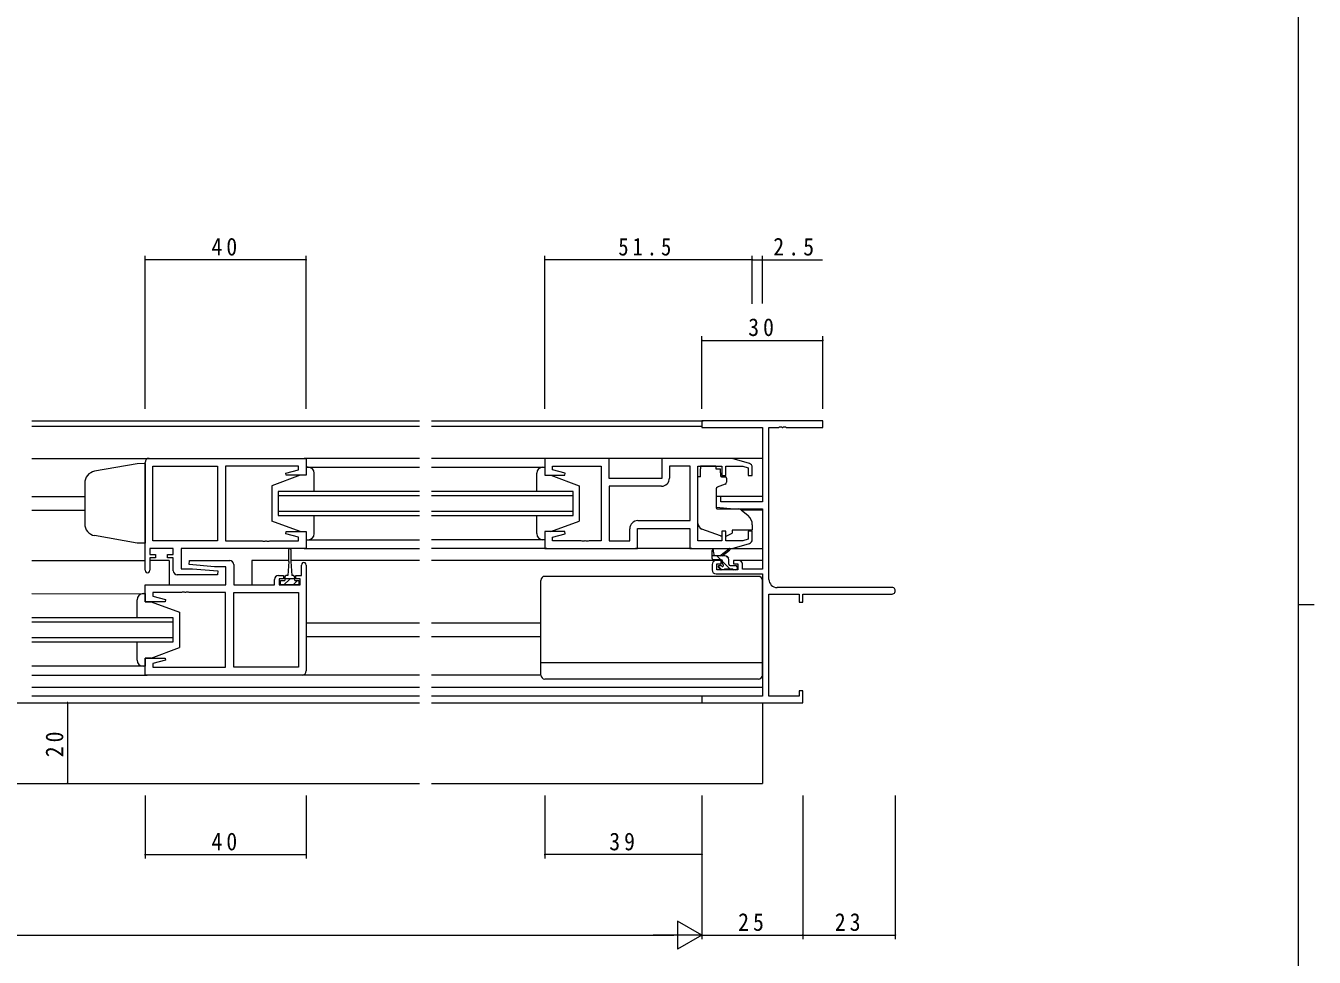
# Model space of a CAD drawing. Units: millimetres, scale not verified. Extents: x -567 to 567, y -403 to 403.
# Drawn here: x 221.4 to 541.3, y -63.6 to 167.7 of the extents above; entities that cross this region are included whole.
import ezdxf

# ---------------------------------------------------------------- set-up
doc = ezdxf.new("R2010")
doc.units = ezdxf.units.MM
doc.header["$LTSCALE"] = 2
for name, color, linetype, lineweight in [('0-1_YKK_ZWAK', 7, 'Continuous', 18), ('0-3_YKK_11', 7, 'Continuous', 18), ('0-4_YKK_12', 2, 'Continuous', 18), ('0-5_YKK_13', 4, 'Continuous', 18), ('0-6_YKK_D', 6, 'Continuous', 18)]:
    doc.layers.add(name, color=color, linetype=linetype, lineweight=lineweight)
doc.styles.add('ＭＳ ゴシック', font='')
doc.styles.get('ＭＳ ゴシック').set_extended_font_data('MS Gothic')

msp = doc.modelspace()

# ---------------------------------------------------------------- linework, layer by layer
at = {"layer": '0-1_YKK_ZWAK'}
for p, q in [((537.274, 399.018), (537.274, -350.982)), ((537.274, 24.018), (541.274, 24.018))]:
    msp.add_line(p, q, dxfattribs=at)
at = {"layer": '0-3_YKK_11'}
for p, q in [((389.274, 69.618), (389.274, 67.988)), ((419.274, 69.618), (389.274, 69.618)), ((389.274, 67.988), (404.274, 67.988)), ((404.274, 67.988), (404.274, 49.518)), ((405.904, 67.988), (408.316, 67.988)), ((405.904, 30.248), (405.904, 67.988)), ((408.316, 67.988), (408.499, 68.108)), ((408.499, 68.108), (409.049, 68.108)), ((409.049, 68.108), (409.232, 67.988)), ((409.232, 67.988), (409.316, 67.988)), ((409.316, 67.988), (409.499, 68.108)), ((409.499, 68.108), (410.049, 68.108)), ((410.049, 68.108), (410.232, 67.988)), ((410.232, 67.988), (419.274, 67.988)), ((419.274, 67.988), (419.274, 69.618)), ((251.024, 32.518), (251.024, 59.318)), ((252.024, 60.318), (291.024, 60.318)), ((252.954, 39.848), (252.954, 58.388)), ((252.954, 58.388), (269.024, 58.388)), ((252.954, 39.848), (252.954, 58.388)), ((269.024, 58.388), (269.024, 39.848)), ((271.024, 58.388), (271.024, 39.848)), ((289.094, 58.388), (271.024, 58.388)), ((289.094, 57.47), (289.094, 58.388)), ((291.024, 60.318), (291.024, 56.118)), ((350.274, 60.318), (350.274, 56.118)), ((366.274, 60.318), (350.274, 60.318)), ((352.204, 58.388), (364.274, 58.388)), ((352.204, 57.47), (352.204, 58.388)), ((364.274, 58.388), (364.274, 39.848)), ((366.274, 55.318), (366.274, 60.318)), ((379.274, 60.318), (379.274, 55.318)), ((396.774, 60.318), (379.274, 60.318)), ((381.204, 58.388), (381.204, 55.388)), ((386.344, 58.388), (381.204, 58.388)), ((386.344, 44.848), (386.344, 58.388)), ((386.344, 44.848), (386.344, 58.388)), ((388.274, 58.388), (394.174, 58.388)), ((388.274, 39.848), (388.274, 58.388)), ((394.174, 58.388), (394.174, 56.018)), ((395.174, 58.388), (399.379, 58.388)), ((395.174, 56.018), (395.174, 58.388)), ((401.061, 59.031), (396.774, 60.318)), ((399.379, 58.388), (400.774, 57.969)), ((400.774, 57.969), (400.774, 56.018)), ((401.774, 56.018), (401.774, 58.074)), ((285.995, 56.64), (289.094, 57.47)), ((286.064, 56.118), (285.995, 56.64)), ((291.024, 56.118), (286.064, 56.118)), ((350.274, 56.118), (355.235, 56.118)), ((355.303, 56.64), (352.204, 57.47)), ((355.235, 56.118), (355.303, 56.64)), ((379.274, 55.318), (366.274, 55.318)), ((394.174, 56.018), (395.174, 56.018)), ((400.774, 56.018), (401.774, 56.018)), ((366.274, 53.388), (366.274, 39.848)), ((379.204, 53.388), (366.274, 53.388)), ((392.774, 50.818), (392.774, 48.211)), ((393.974, 50.818), (392.774, 50.818)), ((392.774, 48.211), (397.274, 47.818)), ((393.974, 49.518), (393.974, 50.818)), ((404.274, 49.518), (393.974, 49.518)), ((373.344, 44.848), (386.344, 44.848)), ((397.274, 47.818), (404.274, 47.818)), ((404.274, 47.818), (404.274, 32.818)), ((285.995, 41.595), (286.064, 42.118)), ((289.094, 40.765), (285.995, 41.595)), ((286.064, 42.118), (291.024, 42.118)), ((291.024, 42.118), (291.024, 37.918)), ((350.274, 42.118), (350.274, 37.918)), ((355.235, 42.118), (350.274, 42.118)), ((352.204, 40.765), (355.303, 41.595)), ((355.303, 41.595), (355.235, 42.118)), ((371.344, 39.848), (371.344, 42.848)), ((373.274, 42.918), (386.274, 42.918)), ((373.274, 37.918), (373.274, 42.918)), ((386.274, 42.918), (386.274, 37.918)), ((394.174, 42.218), (394.174, 39.848)), ((395.174, 42.218), (394.174, 42.218)), ((395.174, 39.848), (395.174, 42.218)), ((400.774, 42.218), (400.774, 40.266)), ((401.774, 42.218), (400.774, 42.218)), ((401.774, 40.162), (401.774, 42.218)), ((269.024, 39.848), (252.954, 39.848)), ((271.024, 39.848), (280.066, 39.848)), ((280.066, 39.848), (280.249, 39.728)), ((280.249, 39.728), (280.799, 39.728)), ((280.799, 39.728), (280.982, 39.848)), ((280.982, 39.848), (281.066, 39.848)), ((281.066, 39.848), (281.249, 39.728)), ((281.249, 39.728), (281.799, 39.728)), ((281.799, 39.728), (281.982, 39.848)), ((281.982, 39.848), (289.094, 39.848)), ((289.094, 39.848), (289.094, 40.765)), ((352.204, 39.848), (352.204, 40.765)), ((359.316, 39.848), (352.204, 39.848)), ((359.499, 39.728), (359.316, 39.848)), ((360.049, 39.728), (359.499, 39.728)), ((360.232, 39.848), (360.049, 39.728)), ((360.316, 39.848), (360.232, 39.848)), ((360.499, 39.728), (360.316, 39.848)), ((361.049, 39.728), (360.499, 39.728)), ((361.232, 39.848), (361.049, 39.728)), ((364.274, 39.848), (361.232, 39.848)), ((366.274, 39.848), (371.344, 39.848)), ((394.174, 39.848), (388.274, 39.848)), ((399.379, 39.848), (395.174, 39.848)), ((396.774, 37.918), (401.061, 39.204)), ((400.774, 40.266), (399.379, 39.848)), ((252.224, 37.918), (252.224, 36.418)), ((258.024, 37.918), (252.224, 37.918)), ((252.224, 36.418), (253.624, 36.418)), ((252.224, 35.618), (252.224, 32.518)), ((253.624, 35.618), (252.224, 35.618)), ((253.624, 36.418), (253.624, 35.618)), ((256.624, 36.418), (258.024, 36.418)), ((256.624, 35.618), (256.624, 36.418)), ((258.024, 35.618), (256.624, 35.618)), ((258.024, 36.418), (258.024, 37.918)), ((258.024, 32.418), (258.024, 35.618)), ((259.954, 37.918), (259.954, 32.918)), ((291.024, 37.918), (259.954, 37.918)), ((350.274, 37.918), (373.274, 37.918)), ((386.274, 37.918), (396.774, 37.918)), ((259.954, 32.918), (262.831, 32.918)), ((262.004, 33.961), (262.046, 34.918)), ((268.217, 33.418), (262.004, 33.961)), ((262.046, 34.918), (272.024, 34.918)), ((262.831, 32.918), (269.044, 32.374)), ((271.094, 33.418), (268.217, 33.418)), ((269.044, 32.374), (269.002, 31.418)), ((271.094, 28.918), (271.094, 33.418)), ((273.024, 33.918), (273.024, 28.918)), ((289.824, 31.218), (289.824, 33.818)), ((291.024, 33.818), (291.024, 7.518)), ((391.774, 33.918), (391.774, 32.618)), ((394.074, 34.918), (392.774, 34.918)), ((392.974, 34.118), (394.074, 34.118)), ((392.974, 32.618), (392.974, 34.118)), ((398.174, 32.618), (392.974, 32.618)), ((394.074, 34.118), (394.074, 34.918)), ((397.074, 34.918), (397.074, 34.118)), ((398.374, 34.918), (397.074, 34.918)), ((397.074, 34.118), (398.174, 34.118)), ((398.174, 34.118), (398.174, 32.618)), ((399.374, 32.818), (399.374, 33.918)), ((404.274, 32.818), (399.374, 32.818)), ((251.024, 28.918), (271.094, 28.918)), ((251.024, 24.718), (251.024, 28.918)), ((269.002, 31.418), (259.024, 31.418)), ((273.024, 28.918), (283.124, 28.918)), ((283.124, 28.918), (283.124, 30.218)), ((284.124, 31.218), (285.424, 31.218)), ((284.324, 30.418), (284.324, 28.918)), ((285.424, 30.418), (284.324, 30.418)), ((284.324, 28.918), (289.524, 28.918)), ((285.424, 31.218), (285.424, 30.418)), ((288.424, 31.218), (289.824, 31.218)), ((288.424, 30.418), (288.424, 31.218)), ((289.524, 30.418), (288.424, 30.418)), ((289.524, 28.918), (289.524, 30.418)), ((392.774, 31.618), (404.274, 31.618)), ((404.274, 31.618), (404.274, 1.248)), ((252.954, 26.988), (252.954, 26.07)), ((260.066, 26.988), (252.954, 26.988)), ((252.954, 26.07), (256.053, 25.24)), ((260.249, 27.108), (260.066, 26.988)), ((260.799, 27.108), (260.249, 27.108)), ((260.982, 26.988), (260.799, 27.108)), ((261.066, 26.988), (260.982, 26.988)), ((261.249, 27.108), (261.066, 26.988)), ((261.799, 27.108), (261.249, 27.108)), ((261.982, 26.988), (261.799, 27.108)), ((271.024, 26.988), (261.982, 26.988)), ((271.024, 8.448), (271.024, 26.988)), ((273.024, 8.448), (273.024, 26.988)), ((273.024, 26.988), (289.094, 26.988)), ((273.024, 8.448), (273.024, 26.988)), ((289.094, 26.988), (289.094, 8.448)), ((405.904, 26.618), (413.374, 26.618)), ((405.904, 1.248), (405.904, 26.618)), ((436.459, 28.248), (407.904, 28.248)), ((413.374, 26.618), (413.374, 24.618)), ((414.274, 26.618), (436.459, 26.618)), ((414.274, 24.618), (414.274, 26.618)), ((255.985, 24.718), (251.024, 24.718)), ((256.053, 25.24), (255.985, 24.718)), ((413.374, 24.618), (414.274, 24.618)), ((251.024, 10.718), (255.985, 10.718)), ((251.024, 6.518), (251.024, 10.718)), ((256.053, 10.195), (252.954, 9.365)), ((255.985, 10.718), (256.053, 10.195)), ((290.024, 6.518), (251.024, 6.518)), ((252.954, 9.365), (252.954, 8.448)), ((252.954, 8.448), (271.024, 8.448)), ((289.094, 8.448), (273.024, 8.448)), ((389.274, 1.248), (389.274, -0.382)), ((404.274, 1.248), (389.274, 1.248)), ((413.374, 1.248), (405.904, 1.248)), ((413.374, 2.618), (413.374, 1.248)), ((414.274, 2.618), (413.374, 2.618)), ((414.274, -0.382), (414.274, 2.618)), ((389.274, -0.382), (414.274, -0.382))]:
    msp.add_line(p, q, dxfattribs=at)
for centre, radius, start, end in [((252.024, 59.318), 1, 90.00001, 179.99999), ((400.774, 58.074), 1, 359.99996, 73.30074), ((379.204, 55.388), 2, 270.00001, 359.99999), ((373.344, 42.848), 2, 90.00001, 179.99999), ((400.774, 40.162), 1, 286.69926, 0.00004), ((251.624, 32.518), 0.6, 179.99999, 0.00001), ((259.024, 32.418), 1, 180.00001, 269.99999), ((272.024, 33.918), 1, 0.00001, 89.99999), ((290.424, 33.818), 0.6, 359.99999, 180.00001), ((392.774, 33.918), 1, 90.00001, 179.99999), ((392.774, 32.618), 1, 180.00001, 269.99999), ((398.374, 33.918), 1, 0.00001, 89.99999), ((284.124, 30.218), 1, 90.00001, 179.99999), ((407.904, 30.248), 2, 180.00001, 269.99999), ((436.459, 27.433), 0.815, 269.99999, 90.00001), ((290.024, 7.518), 1, 270.00001, 359.99999)]:
    msp.add_arc(centre, radius, start, end, dxfattribs=at)
at = {"layer": '0-4_YKK_12'}
for p, q in [((222.899, 69.618), (319.149, 69.618)), ((319.149, 68.218), (222.899, 68.218)), ((322.149, 69.618), (389.574, 69.618)), ((389.282, 68.218), (322.149, 68.218)), ((222.899, 60.318), (252.024, 60.318)), ((319.149, 60.318), (290.524, 60.318)), ((350.774, 60.318), (322.149, 60.318)), ((404.274, 60.318), (365.774, 60.318)), ((284.024, 52.118), (284.024, 46.118)), ((319.149, 52.118), (284.024, 52.118)), ((357.274, 52.118), (322.149, 52.118)), ((357.274, 46.118), (357.274, 52.118)), ((222.899, 50.818), (236.024, 50.818)), ((284.024, 51.118), (319.149, 51.118)), ((322.149, 51.118), (357.274, 51.118)), ((404.274, 50.818), (392.774, 50.818)), ((222.899, 47.418), (236.024, 47.418)), ((319.149, 47.118), (284.024, 47.118)), ((284.024, 46.118), (319.149, 46.118)), ((357.274, 47.118), (322.149, 47.118)), ((322.149, 46.118), (357.274, 46.118)), ((404.274, 47.418), (399.151, 47.418)), ((290.524, 37.918), (319.149, 37.918)), ((350.774, 37.918), (322.149, 37.918)), ((222.899, 34.918), (251.024, 34.918)), ((257.024, 34.918), (252.224, 34.918)), ((257.024, 34.918), (257.024, 28.918)), ((277.524, 34.918), (277.524, 28.918)), ((286.674, 34.918), (277.524, 34.918)), ((319.149, 34.918), (287.174, 34.918)), ((392.774, 34.918), (322.149, 34.918)), ((404.274, 34.918), (398.374, 34.918)), ((258.024, 20.718), (222.899, 20.718)), ((222.899, 19.718), (258.024, 19.718)), ((258.024, 14.718), (258.024, 20.718)), ((319.149, 19.418), (291.024, 19.418)), ((349.274, 19.418), (322.149, 19.418)), ((319.149, 16.018), (291.024, 16.018)), ((349.274, 16.018), (322.149, 16.018)), ((258.024, 15.718), (222.899, 15.718)), ((222.899, 14.718), (258.024, 14.718)), ((222.899, 6.518), (251.524, 6.518)), ((222.899, 3.518), (319.149, 3.518)), ((322.149, 3.518), (404.274, 3.518)), ((319.149, 1.248), (222.899, 1.248)), ((389.574, 1.248), (322.149, 1.248)), ((222.899, -0.382), (319.149, -0.382)), ((322.149, -0.382), (389.574, -0.382)), ((404.274, -0.382), (404.274, -20.382)), ((222.899, -20.382), (319.149, -20.382)), ((322.149, -20.382), (404.274, -20.382))]:
    msp.add_line(p, q, dxfattribs=at)
at = {"layer": '0-5_YKK_13'}
for p, q in [((249.024, 58.948), (238.503, 57.093)), ((251.024, 59.018), (249.024, 58.948)), ((251.024, 59.018), (251.024, 39.218)), ((291.024, 58.118), (291.024, 56.118)), ((291.524, 58.118), (291.024, 58.118)), ((291.024, 58.118), (319.149, 58.118)), ((291.024, 58.118), (291.024, 56.118)), ((291.524, 58.118), (291.024, 58.118)), ((322.149, 58.117), (350.274, 58.116)), ((349.774, 58.118), (350.274, 58.118)), ((350.274, 58.118), (350.274, 56.118)), ((388.874, 58.388), (388.874, 57.718)), ((392.674, 58.388), (388.874, 58.388)), ((388.874, 56.718), (388.874, 57.718)), ((392.674, 58.388), (392.674, 57.718)), ((392.674, 57.718), (393.844, 57.718)), ((393.844, 56.718), (393.844, 57.718)), ((289.524, 56.118), (282.524, 53.518)), ((289.524, 56.118), (282.524, 53.518)), ((291.024, 56.118), (289.524, 56.118)), ((291.024, 56.118), (289.524, 56.118)), ((293.024, 52.118), (293.024, 56.618)), ((293.024, 52.518), (293.024, 56.618)), ((348.274, 52.118), (348.274, 56.618)), ((350.274, 56.118), (351.774, 56.118)), ((351.774, 56.118), (358.774, 53.518)), ((388.274, 44.162), (388.274, 55.718)), ((388.874, 55.718), (388.274, 55.718)), ((388.874, 55.718), (388.874, 56.718)), ((393.844, 56.718), (393.844, 56.018)), ((394.144, 55.718), (395.074, 55.718)), ((395.374, 55.418), (395.374, 54.368)), ((236.024, 54.138), (236.024, 43.961)), ((282.524, 53.518), (282.524, 44.718)), ((282.524, 53.518), (282.524, 44.718)), ((358.774, 53.518), (358.774, 44.718)), ((392.774, 52.721), (392.774, 48.115)), ((395.045, 53.898), (393.045, 53.17)), ((293.024, 41.618), (293.024, 46.118)), ((293.024, 41.618), (293.024, 45.718)), ((348.274, 41.618), (348.274, 46.118)), ((392.991, 47.816), (398.377, 47.769)), ((399.011, 47.535), (400.702, 46.116)), ((289.524, 42.118), (282.524, 44.718)), ((289.524, 42.118), (282.524, 44.718)), ((289.524, 42.118), (291.024, 42.118)), ((289.524, 42.118), (291.024, 42.118)), ((291.024, 42.118), (291.024, 40.118)), ((291.024, 42.118), (291.024, 40.118)), ((350.274, 42.118), (350.274, 40.118)), ((351.774, 42.118), (350.274, 42.118)), ((351.774, 42.118), (358.774, 44.718)), ((393.902, 41.077), (389.265, 42.752)), ((395.468, 41.111), (396.774, 41.72)), ((396.774, 42.518), (396.774, 42.218)), ((401.774, 42.518), (396.774, 42.518)), ((396.774, 42.218), (396.774, 41.72)), ((401.774, 43.817), (401.774, 42.518)), ((291.024, 40.118), (291.524, 40.118)), ((291.024, 40.118), (291.524, 40.118)), ((291.024, 40.117), (319.149, 40.117)), ((350.274, 40.118), (322.149, 40.118)), ((350.274, 40.118), (349.774, 40.118)), ((286.674, 34.718), (286.674, 37.668)), ((287.174, 37.668), (287.174, 34.718)), ((386.774, 37.918), (372.774, 37.918)), ((391.774, 35.418), (391.774, 37.417)), ((394.974, 36.118), (391.774, 36.118)), ((392.074, 37.244), (392.273, 36.118)), ((393.992, 35.118), (392.992, 36.118)), ((393.674, 36.118), (395.892, 37.8)), ((394.274, 36.118), (396.093, 37.519)), ((395.924, 35.43), (395.287, 36.067)), ((396.701, 37.918), (404.274, 37.918)), ((286.674, 34.718), (286.424, 31.218)), ((287.174, 34.718), (287.424, 31.218)), ((394.074, 35.118), (392.074, 35.118)), ((394.246, 32.618), (393.308, 33.556)), ((393.862, 32.705), (393.362, 33.205)), ((393.574, 33.718), (393.913, 33.718)), ((394.674, 32.618), (394.074, 32.618)), ((394.374, 34.179), (394.374, 34.818)), ((396.292, 32.818), (394.374, 34.735)), ((396.974, 32.818), (394.874, 32.818)), ((395.974, 34.018), (395.974, 35.118)), ((396.274, 33.718), (397.674, 33.718)), ((397.674, 32.618), (397.174, 32.618)), ((397.974, 33.38), (397.637, 33.718)), ((397.974, 33.418), (397.974, 32.918)), ((284.624, 30.018), (285.674, 30.018)), ((284.624, 28.918), (284.624, 30.018)), ((289.224, 28.918), (284.624, 28.918)), ((286.924, 30.344), (285.498, 28.918)), ((285.674, 30.818), (285.674, 30.018)), ((285.674, 30.518), (288.174, 30.518)), ((286.424, 31.218), (286.074, 31.218)), ((287.098, 30.518), (286.924, 30.344)), ((287.774, 31.218), (287.424, 31.218)), ((288.843, 30.018), (287.743, 28.918)), ((288.174, 30.018), (288.174, 30.818)), ((288.174, 30.018), (289.224, 30.018)), ((289.224, 30.018), (289.224, 28.918)), ((349.274, 6.518), (349.274, 30.018)), ((403.274, 31.018), (350.274, 31.018)), ((404.274, 6.518), (404.274, 30.018)), ((222.899, 26.717), (251.024, 26.716)), ((250.524, 26.718), (251.024, 26.718)), ((251.024, 26.718), (251.024, 24.718)), ((249.024, 20.718), (249.024, 25.218)), ((251.024, 24.718), (252.524, 24.718)), ((252.524, 24.718), (259.524, 22.118)), ((259.524, 22.118), (259.524, 13.318)), ((249.024, 10.218), (249.024, 14.718)), ((252.524, 10.718), (259.524, 13.318)), ((251.024, 10.718), (251.024, 8.718)), ((252.524, 10.718), (251.024, 10.718)), ((251.024, 8.718), (222.899, 8.718)), ((251.024, 8.718), (250.524, 8.718)), ((319.149, 6.518), (290.024, 6.518)), ((349.274, 6.518), (322.149, 6.518)), ((404.274, 9.558), (349.274, 9.558)), ((403.274, 5.518), (350.274, 5.518))]:
    msp.add_line(p, q, dxfattribs=at)
msp.add_lwpolyline([(251.024, 39.218), (249.024, 39.287), (238.503, 41.143)], dxfattribs=at)
for centre, radius, start, end in [((291.524, 56.618), 1.5, 0, 90), ((291.524, 56.618), 1.5, 0, 90), ((349.774, 56.618), 1.5, 90, 180), ((239.024, 54.138), 3, 100, 180), ((394.144, 56.018), 0.3, 180, 270), ((395.074, 55.418), 0.3, 0, 90), ((393.274, 52.721), 0.5, 110, 180), ((394.874, 54.368), 0.5, 290, 0), ((393.074, 48.115), 0.3, 180, 269.5), ((398.368, 46.769), 1, 50, 89.5), ((398.774, 43.817), 3, 0, 50), ((239.024, 44.097), 3, 180, 260), ((291.524, 41.618), 1.5, 270, 0), ((291.524, 41.618), 1.5, 270, 0), ((349.774, 41.618), 1.5, 180, 270), ((389.774, 44.162), 1.5, 180, 250.14674), ((394.242, 42.018), 1, 250.14674, 266.11316), ((395.045, 42.018), 1, 277.40692, 295), ((286.924, 37.668), 0.25, 0, 180), ((391.974, 37.417), 0.2, 300, 180), ((392.074, 35.418), 0.3, 180, 270), ((394.974, 35.118), 1, 0, 90), ((396.074, 37.718), 0.2, 275.58288, 155.58289), ((393.574, 33.418), 0.3, 90, 225), ((394.074, 32.918), 0.3, 225, 270), ((393.913, 33.418), 0.3, 33.05573, 90), ((394.074, 34.818), 0.3, 0, 90), ((394.374, 33.718), 0.25, 213.05573, 56.94427), ((394.674, 34.179), 0.3, 180, 236.94427), ((394.674, 32.818), 0.2, 270, 0), ((396.274, 34.018), 0.3, 180, 270), ((397.174, 32.818), 0.2, 180, 270), ((397.674, 33.418), 0.3, 0, 90), ((397.674, 32.918), 0.3, 270, 0), ((286.074, 30.818), 0.4, 90, 180), ((287.774, 30.818), 0.4, 0, 90), ((350.274, 30.018), 1, 90, 180), ((403.274, 30.018), 1, 0, 90), ((250.524, 25.218), 1.5, 90, 180), ((250.524, 10.218), 1.5, 180, 270), ((350.274, 6.518), 1, 180, 270), ((403.274, 6.518), 1, 270, 0)]:
    msp.add_arc(centre, radius, start, end, dxfattribs=at)
at = {"layer": '0-6_YKK_D'}
for p, q in [((251.024, 72.618), (251.024, 110.618)), ((291.024, 109.618), (251.024, 109.618)), ((291.024, 72.618), (291.024, 110.618)), ((350.274, 72.618), (350.274, 110.618)), ((401.774, 109.618), (350.274, 109.618)), ((401.774, 98.693), (401.774, 110.618)), ((401.774, 98.693), (401.774, 110.618)), ((401.774, 109.618), (404.274, 109.618)), ((404.274, 98.788), (404.274, 110.618)), ((404.274, 109.618), (419.174, 109.618)), ((389.274, 72.618), (389.274, 90.618)), ((389.274, 89.618), (419.274, 89.618)), ((419.274, 72.618), (419.274, 90.618)), ((195.774, -0.382), (232.774, -0.382)), ((231.774, -0.382), (231.774, -20.382)), ((191.853, -20.382), (232.774, -20.382)), ((251.024, -23.382), (251.024, -39.082)), ((291.024, -23.382), (291.024, -39.082)), ((350.274, -23.382), (350.274, -39.082)), ((389.274, -23.382), (389.274, -39.082)), ((389.274, -23.382), (389.274, -59.082)), ((389.274, -23.382), (389.274, -59.082)), ((414.274, -23.382), (414.274, -59.082)), ((414.274, -23.382), (414.274, -59.082)), ((437.274, -23.382), (437.274, -59.082)), ((251.024, -38.082), (291.024, -38.082)), ((389.274, -38.082), (350.274, -38.082)), ((383.212, -54.582), (383.212, -61.582)), ((389.274, -58.082), (383.212, -54.582)), ((-103.726, -58.082), (382.274, -58.082)), ((389.274, -58.082), (377.15, -58.082)), ((389.274, -58.082), (383.212, -61.582)), ((389.274, -58.082), (414.274, -58.082)), ((414.274, -58.082), (437.274, -58.082))]:
    msp.add_line(p, q, dxfattribs=at)
for centre, start, end in [((251.024, 109.618), 0, 180), ((251.024, 109.618), 180, 0), ((291.024, 109.618), 0, 180), ((291.024, 109.618), 180, 0), ((350.274, 109.618), 0, 180), ((350.274, 109.618), 180, 0), ((401.774, 109.618), 0, 180), ((401.774, 109.618), 0, 180), ((401.774, 109.618), 180, 0), ((401.774, 109.618), 180, 0), ((404.274, 109.618), 0, 180), ((404.274, 109.618), 180, 0), ((389.274, 89.618), 0, 180), ((389.274, 89.618), 180, 0), ((419.274, 89.618), 0, 180), ((419.274, 89.618), 180, 0), ((231.774, -0.382), 90, 270), ((231.774, -0.382), 270, 90), ((231.774, -20.382), 90, 270), ((231.774, -20.382), 270, 90), ((251.024, -38.082), 0, 180), ((251.024, -38.082), 180, 0), ((291.024, -38.082), 0, 180), ((291.024, -38.082), 180, 0), ((350.274, -38.082), 0, 180), ((350.274, -38.082), 180, 0), ((389.274, -38.082), 0, 180), ((389.274, -38.082), 180, 0), ((414.274, -58.082), 0, 180), ((414.274, -58.082), 0, 180), ((414.274, -58.082), 180, 0), ((414.274, -58.082), 180, 0), ((437.274, -58.082), 0, 180), ((437.274, -58.082), 180, 0)]:
    msp.add_arc(centre, 0.106, start, end, dxfattribs=at)

# ---------------------------------------------------------------- texts
at = {"layer": '0-6_YKK_D', "color": 7, "char_height": 4.399, "attachment_point": 7, "style": 'ＭＳ ゴシック'}
for s, insert in [('\\T1.37;\\W0.9;40', (267.504, 110.618)), ('\\T1.39;\\W0.85;51.5', (368.504, 110.618)), ('\\T1.38;\\W0.9;2.5', (406.974, 110.618)), ('\\T1.37;\\W0.9;30', (400.754, 90.618)), ('\\T1.37;\\W0.9;40', (267.504, -37.082)), ('\\T1.37;\\W0.9;39', (366.254, -37.082)), ('\\T1.37;\\W0.9;25', (398.254, -57.082)), ('\\T1.37;\\W0.9;23', (422.254, -57.082))]:
    msp.add_mtext(s, dxfattribs=dict(at, insert=insert))
at = {"layer": '0-6_YKK_D', "color": 7, "insert": (230.774, -13.902), "char_height": 4.399, "attachment_point": 7, "rotation": 90, "style": 'ＭＳ ゴシック'}
msp.add_mtext('\\T1.37;\\W0.9;20', dxfattribs=at)

doc.saveas('drawing.dxf')
